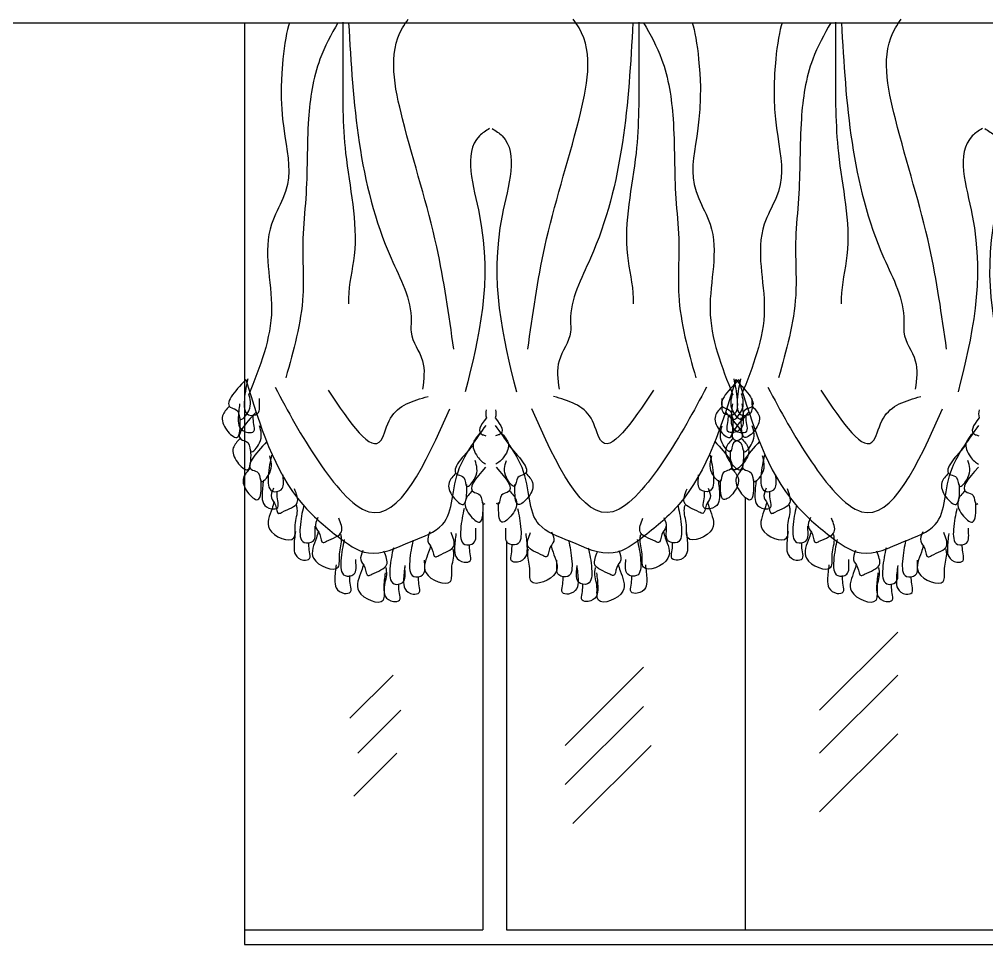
# Model space of a CAD drawing. Header units: inches. Extents: x 9.8 to 52.3, y 14.9 to 39.7.
# Drawn here: x 35.384 to 37.347, y 21.326 to 23.205 of the extents above; entities that cross this region are included whole.
import ezdxf

# ---------------------------------------------------------------- set-up
doc = ezdxf.new("R2010")
doc.units = ezdxf.units.IN
doc.header["$MEASUREMENT"] = 0
doc.layers.add('02', color=2, linetype='Continuous')
doc.layers.add('4', color=4, linetype='Continuous')

msp = doc.modelspace()

# ---------------------------------------------------------------- linework, layer by layer
at = {"layer": '02'}
for p, q in [((35.8409, 23.1977), (35.8409, 21.3264)), ((36.857, 22.2346), (36.857, 21.3564)), ((36.3251, 22.205), (36.3251, 21.3564)), ((36.3727, 22.146), (36.3727, 21.3564)), ((37.1666, 21.9608), (37.0078, 21.8022)), ((36.6506, 21.8894), (36.4918, 21.7308)), ((36.1425, 21.8735), (36.0551, 21.7863)), ((37.1666, 21.8735), (37.0078, 21.7149)), ((36.6506, 21.8101), (36.4918, 21.6515)), ((36.1583, 21.8022), (36.071, 21.7149)), ((37.1666, 21.7546), (37.0078, 21.596)), ((36.6664, 21.7308), (36.5077, 21.5722)), ((36.1504, 21.7149), (36.0631, 21.6277)), ((35.8409, 21.3564), (36.3251, 21.3564)), ((36.3727, 21.3564), (37.373, 21.3564)), ((35.8409, 21.3264), (38.3409, 21.3264))]:
    msp.add_line(p, q, dxfattribs=at)
msp.add_lwpolyline([(35.8409, 23.1977), (38.3409, 23.1977)], dxfattribs=at)
for points in [[(36.2659, 22.5348), (36.2313, 22.7427), (36.1619, 23.0025), (36.1619, 23.1872), (36.1735, 23.2046)], [(37.2659, 22.5348), (37.2313, 22.7427), (37.1619, 23.0025), (37.1619, 23.1872), (37.1735, 23.2046)], [(36.0405, 23.1988), (36.0405, 23.1064), (36.0463, 22.9332), (36.0636, 22.7253), (36.0521, 22.6387), (36.0521, 22.6272)], [(37.0405, 23.1988), (37.0405, 23.1064), (37.0463, 22.9332), (37.0636, 22.7253), (37.0521, 22.6387), (37.0521, 22.6272)], [(35.844, 22.4736), (35.8151, 22.4159), (35.8266, 22.4101), (35.8324, 22.3928), (35.8497, 22.4101), (35.8497, 22.4447)], [(35.8478, 22.4749), (35.8409, 22.4321), (35.8492, 22.4018), (35.8672, 22.4045), (35.8713, 22.4308), (35.8713, 22.4349)], [(35.9032, 22.4582), (35.9918, 22.3064), (36.0932, 22.2052), (36.2579, 22.4139)], [(36.844, 22.4736), (36.8151, 22.4159), (36.8266, 22.4101), (36.8324, 22.3928), (36.8497, 22.4101), (36.8497, 22.4447)], [(36.8478, 22.4749), (36.8409, 22.4321), (36.8492, 22.4018), (36.8672, 22.4045), (36.8713, 22.4308), (36.8713, 22.4349)], [(36.9032, 22.4582), (36.9918, 22.3064), (37.0932, 22.2052), (37.2579, 22.4139)], [(36.0108, 22.4519), (36.1185, 22.3507), (36.1375, 22.395), (36.2135, 22.4393)], [(37.0108, 22.4519), (37.1185, 22.3507), (37.1375, 22.395), (37.2135, 22.4393)], [(35.8105, 22.4193), (35.7967, 22.3999), (35.805, 22.371), (35.8257, 22.3558), (35.8326, 22.3903), (35.8326, 22.3958)], [(35.8313, 22.4239), (35.8285, 22.3935), (35.8313, 22.377), (35.8478, 22.3659), (35.8603, 22.3687), (35.8603, 22.3825), (35.8589, 22.3976), (35.8589, 22.4018)], [(36.8105, 22.4193), (36.7967, 22.3999), (36.805, 22.371), (36.8257, 22.3558), (36.8326, 22.3903), (36.8326, 22.3958)], [(36.8313, 22.4239), (36.8285, 22.3935), (36.8313, 22.377), (36.8478, 22.3659), (36.8603, 22.3687), (36.8603, 22.3825), (36.8589, 22.3976), (36.8589, 22.4018)], [(35.8657, 22.4082), (35.8368, 22.3505), (35.8484, 22.3447), (35.8542, 22.3274), (35.8715, 22.3447), (35.8715, 22.3794)], [(36.8657, 22.4082), (36.8368, 22.3505), (36.8484, 22.3447), (36.8542, 22.3274), (36.8715, 22.3447), (36.8715, 22.3794)], [(35.8322, 22.3539), (35.8184, 22.3346), (35.8267, 22.3056), (35.8474, 22.2904), (35.8543, 22.3249), (35.8543, 22.3304)], [(35.8864, 22.3475), (35.8575, 22.2898), (35.8691, 22.284), (35.8749, 22.2667), (35.8922, 22.284), (35.8922, 22.3187)], [(36.8322, 22.3539), (36.8184, 22.3346), (36.8267, 22.3056), (36.8474, 22.2904), (36.8543, 22.3249), (36.8543, 22.3304)], [(36.8864, 22.3475), (36.8575, 22.2898), (36.8691, 22.284), (36.8749, 22.2667), (36.8922, 22.284), (36.8922, 22.3187)], [(35.8961, 22.3199), (35.8892, 22.2772), (35.8975, 22.2468), (35.9154, 22.2496), (35.9196, 22.2758), (35.9196, 22.2799)], [(36.3035, 22.3379), (36.2746, 22.2801), (36.2861, 22.2744), (36.2919, 22.257), (36.3093, 22.2744), (36.3093, 22.309)], [(36.8961, 22.3199), (36.8892, 22.2772), (36.8975, 22.2468), (36.9154, 22.2496), (36.9196, 22.2758), (36.9196, 22.2799)], [(37.3035, 22.3379), (37.2746, 22.2801), (37.2861, 22.2744), (37.2919, 22.257), (37.3093, 22.2744), (37.3093, 22.309)], [(35.853, 22.2932), (35.8391, 22.2739), (35.8474, 22.2449), (35.8681, 22.2297), (35.875, 22.2642), (35.875, 22.2697)], [(36.27, 22.2835), (36.2562, 22.2642), (36.2645, 22.2353), (36.2852, 22.2201), (36.2921, 22.2546), (36.2921, 22.2601)], [(36.853, 22.2932), (36.8391, 22.2739), (36.8474, 22.2449), (36.8681, 22.2297), (36.875, 22.2642), (36.875, 22.2697)], [(37.27, 22.2835), (37.2562, 22.2642), (37.2645, 22.2353), (37.2852, 22.2201), (37.2921, 22.2546), (37.2921, 22.2601)], [(35.8795, 22.2689), (35.8768, 22.2386), (35.8795, 22.222), (35.8961, 22.211), (35.9085, 22.2137), (35.9085, 22.2275), (35.9071, 22.2427), (35.9071, 22.2468)], [(36.8795, 22.2689), (36.8768, 22.2386), (36.8795, 22.222), (36.8961, 22.211), (36.9085, 22.2137), (36.9085, 22.2275), (36.9071, 22.2427), (36.9071, 22.2468)], [(35.8999, 22.2527), (35.8957, 22.2334), (35.904, 22.2182), (35.9109, 22.2017), (35.9178, 22.2045), (35.9482, 22.2238), (35.9427, 22.2513)], [(36.3031, 22.2477), (36.2893, 22.2284), (36.2976, 22.1994), (36.3183, 22.1842), (36.3252, 22.2187), (36.3252, 22.2242)], [(36.8999, 22.2527), (36.8957, 22.2334), (36.904, 22.2182), (36.9109, 22.2017), (36.9178, 22.2045), (36.9482, 22.2238), (36.9427, 22.2513)], [(37.3031, 22.2477), (37.2893, 22.2284), (37.2976, 22.1994), (37.3183, 22.1842), (37.3252, 22.2187), (37.3252, 22.2242)], [(35.9012, 22.2251), (35.8971, 22.2113), (35.8916, 22.17), (35.9413, 22.152), (35.944, 22.1782), (35.9482, 22.2113), (35.9468, 22.2182)], [(36.9012, 22.2251), (36.8971, 22.2113), (36.8916, 22.17), (36.9413, 22.152), (36.944, 22.1782), (36.9482, 22.2113), (36.9468, 22.2182)], [(35.9609, 22.2161), (35.954, 22.1733), (35.9623, 22.143), (35.9802, 22.1457), (35.9844, 22.1719), (35.9844, 22.1761)], [(36.2868, 22.2119), (36.2799, 22.1692), (36.2882, 22.1388), (36.3061, 22.1416), (36.3103, 22.1678), (36.3103, 22.1719)], [(36.9609, 22.2161), (36.954, 22.1733), (36.9623, 22.143), (36.9802, 22.1457), (36.9844, 22.1719), (36.9844, 22.1761)], [(37.2868, 22.2119), (37.2799, 22.1692), (37.2882, 22.1388), (37.3061, 22.1416), (37.3103, 22.1678), (37.3103, 22.1719)], [(35.9896, 22.1934), (35.9855, 22.1741), (35.9938, 22.1589), (36.0007, 22.1424), (36.0076, 22.1451), (36.038, 22.1645), (36.0324, 22.192)], [(36.9896, 22.1934), (36.9855, 22.1741), (36.9938, 22.1589), (37.0007, 22.1424), (37.0076, 22.1451), (37.038, 22.1645), (37.0324, 22.192)], [(35.9443, 22.165), (35.9416, 22.1347), (35.9443, 22.1181), (35.9609, 22.1071), (35.9733, 22.1099), (35.9733, 22.1236), (35.9719, 22.1388), (35.9719, 22.143)], [(35.991, 22.1658), (35.9869, 22.152), (35.9813, 22.1107), (36.031, 22.0927), (36.0338, 22.1189), (36.038, 22.152), (36.0366, 22.1589)], [(36.2175, 22.1645), (36.2133, 22.1451), (36.2216, 22.13), (36.2285, 22.1134), (36.2354, 22.1162), (36.2658, 22.1355), (36.2603, 22.1631)], [(36.9443, 22.165), (36.9416, 22.1347), (36.9443, 22.1181), (36.9609, 22.1071), (36.9733, 22.1099), (36.9733, 22.1236), (36.9719, 22.1388), (36.9719, 22.143)], [(36.991, 22.1658), (36.9869, 22.152), (36.9813, 22.1107), (37.031, 22.0927), (37.0338, 22.1189), (37.038, 22.152), (37.0366, 22.1589)], [(37.2175, 22.1645), (37.2133, 22.1451), (37.2216, 22.13), (37.2285, 22.1134), (37.2354, 22.1162), (37.2658, 22.1355), (37.2603, 22.1631)], [(36.0437, 22.1485), (36.0368, 22.1057), (36.0451, 22.0754), (36.0631, 22.0781), (36.0672, 22.1043), (36.0672, 22.1085)], [(36.1832, 22.1471), (36.1763, 22.1043), (36.1846, 22.074), (36.2026, 22.0768), (36.2067, 22.103), (36.2067, 22.1071)], [(36.2702, 22.1609), (36.2675, 22.1305), (36.2702, 22.114), (36.2868, 22.103), (36.2992, 22.1057), (36.2992, 22.1195), (36.2978, 22.1347), (36.2978, 22.1388)], [(37.0437, 22.1485), (37.0368, 22.1057), (37.0451, 22.0754), (37.0631, 22.0781), (37.0672, 22.1043), (37.0672, 22.1085)], [(37.1832, 22.1471), (37.1763, 22.1043), (37.1846, 22.074), (37.2026, 22.0768), (37.2067, 22.103), (37.2067, 22.1071)], [(37.2702, 22.1609), (37.2675, 22.1305), (37.2702, 22.114), (37.2868, 22.103), (37.2992, 22.1057), (37.2992, 22.1195), (37.2978, 22.1347), (37.2978, 22.1388)], [(36.0813, 22.1265), (36.0771, 22.1072), (36.0854, 22.092), (36.0923, 22.0755), (36.0992, 22.0782), (36.1296, 22.0975), (36.1241, 22.1251)], [(36.1432, 22.1319), (36.1363, 22.0892), (36.1446, 22.0588), (36.1625, 22.0616), (36.1667, 22.0878), (36.1667, 22.0919)], [(36.2189, 22.1369), (36.2147, 22.1231), (36.2092, 22.0817), (36.2589, 22.0638), (36.2617, 22.09), (36.2658, 22.1231), (36.2644, 22.13)], [(37.0813, 22.1265), (37.0771, 22.1072), (37.0854, 22.092), (37.0923, 22.0755), (37.0992, 22.0782), (37.1296, 22.0975), (37.1241, 22.1251)], [(37.1432, 22.1319), (37.1363, 22.0892), (37.1446, 22.0588), (37.1625, 22.0616), (37.1667, 22.0878), (37.1667, 22.0919)], [(37.2189, 22.1369), (37.2147, 22.1231), (37.2092, 22.0817), (37.2589, 22.0638), (37.2617, 22.09), (37.2658, 22.1231), (37.2644, 22.13)], [(36.0272, 22.0974), (36.0244, 22.0671), (36.0272, 22.0505), (36.0437, 22.0395), (36.0562, 22.0423), (36.0562, 22.0561), (36.0548, 22.0712), (36.0548, 22.0754)], [(36.0827, 22.0989), (36.0785, 22.0851), (36.073, 22.0437), (36.1227, 22.0258), (36.1255, 22.052), (36.1296, 22.0851), (36.1282, 22.092)], [(36.1667, 22.0961), (36.1639, 22.0657), (36.1667, 22.0492), (36.1832, 22.0381), (36.1957, 22.0409), (36.1957, 22.0547), (36.1943, 22.0699), (36.1943, 22.074)], [(37.0272, 22.0974), (37.0244, 22.0671), (37.0272, 22.0505), (37.0437, 22.0395), (37.0562, 22.0423), (37.0562, 22.0561), (37.0548, 22.0712), (37.0548, 22.0754)], [(37.0827, 22.0989), (37.0785, 22.0851), (37.073, 22.0437), (37.1227, 22.0258), (37.1255, 22.052), (37.1296, 22.0851), (37.1282, 22.092)], [(37.1667, 22.0961), (37.1639, 22.0657), (37.1667, 22.0492), (37.1832, 22.0381), (37.1957, 22.0409), (37.1957, 22.0547), (37.1943, 22.0699), (37.1943, 22.074)], [(36.1266, 22.0809), (36.1238, 22.0505), (36.1266, 22.034), (36.1432, 22.023), (36.1556, 22.0257), (36.1556, 22.0395), (36.1542, 22.0547), (36.1542, 22.0588)], [(37.1266, 22.0809), (37.1238, 22.0505), (37.1266, 22.034), (37.1432, 22.023), (37.1556, 22.0257), (37.1556, 22.0395), (37.1542, 22.0547), (37.1542, 22.0588)]]:
    msp.add_spline(points, degree=3, dxfattribs=at)
for points, knots in [([(36.4159, 22.5348), (36.4259, 22.605), (36.4485, 22.7649), (36.5149, 22.9659), (36.5524, 23.1425), (36.5125, 23.1988), (36.5084, 23.2046)], [0, 0, 0, 0, 210.724405, 479.638396, 664.394331, 685.219245, 685.219245, 685.219245, 685.219245]), ([(35.9323, 23.1977), (35.9269, 23.1838), (35.8936, 22.968), (35.9631, 22.9127), (35.871, 22.7532), (35.917, 22.6109), (35.8724, 22.4992), (35.8497, 22.4424)], [29.54075, 29.54075, 29.54075, 29.54075, 78.538064, 361.445582, 418.320611, 591.529316, 770.805302, 770.805302, 770.805302, 770.805302]), ([(36.0308, 23.1977), (36.0172, 23.1736), (35.9839, 23.1132), (35.9662, 22.9893), (35.9698, 22.8676), (35.956, 22.7487), (35.9669, 22.6253), (35.9406, 22.5325), (35.9249, 22.4771)], [7.79513, 7.79513, 7.79513, 7.79513, 90.393533, 213.824757, 375.589525, 456.626703, 572.099156, 743.088884, 743.088884, 743.088884, 743.088884]), ([(36.0524, 23.1977), (36.0617, 23.0344), (36.0745, 22.8265), (36.1838, 22.6301), (36.1761, 22.5558), (36.2105, 22.5148), (36.205, 22.4737), (36.2024, 22.454)], [6.767943, 6.767943, 6.767943, 6.767943, 492.674764, 625.984152, 649.078638, 711.272936, 769.009162, 769.009162, 769.009162, 769.009162]), ([(36.6294, 23.1977), (36.6202, 23.0344), (36.6074, 22.8265), (36.4981, 22.6301), (36.5057, 22.5558), (36.4714, 22.5148), (36.4769, 22.4737), (36.4795, 22.454)], [6.767943, 6.767943, 6.767943, 6.767943, 492.674764, 625.984152, 649.078638, 711.272936, 769.009162, 769.009162, 769.009162, 769.009162]), ([(36.6414, 23.1988), (36.6413, 23.168), (36.6413, 23.0794), (36.6425, 22.9215), (36.6032, 22.765), (36.6302, 22.664), (36.6299, 22.631), (36.6298, 22.6272)], [0, 0, 0, 0, 92.377968, 265.683108, 474.255761, 561.628396, 573.175626, 573.175626, 573.175626, 573.175626]), ([(36.651, 23.1977), (36.6647, 23.1736), (36.698, 23.1132), (36.7157, 22.9893), (36.7121, 22.8676), (36.7259, 22.7487), (36.715, 22.6253), (36.7413, 22.5325), (36.757, 22.4771)], [7.79513, 7.79513, 7.79513, 7.79513, 90.393533, 213.824757, 375.589525, 456.626703, 572.099156, 743.088884, 743.088884, 743.088884, 743.088884]), ([(36.7495, 23.1977), (36.7549, 23.1838), (36.7883, 22.968), (36.7188, 22.9127), (36.8109, 22.7532), (36.7649, 22.6109), (36.8095, 22.4992), (36.8321, 22.4424)], [29.54075, 29.54075, 29.54075, 29.54075, 78.538064, 361.445582, 418.320611, 591.529316, 770.805302, 770.805302, 770.805302, 770.805302]), ([(36.9323, 23.1977), (36.9269, 23.1838), (36.8936, 22.968), (36.9631, 22.9127), (36.871, 22.7532), (36.917, 22.6109), (36.8724, 22.4992), (36.8497, 22.4424)], [29.54075, 29.54075, 29.54075, 29.54075, 78.538064, 361.445582, 418.320611, 591.529316, 770.805302, 770.805302, 770.805302, 770.805302]), ([(37.0308, 23.1977), (37.0172, 23.1736), (36.9839, 23.1132), (36.9662, 22.9893), (36.9698, 22.8676), (36.956, 22.7487), (36.9669, 22.6253), (36.9406, 22.5325), (36.9249, 22.4771)], [7.79513, 7.79513, 7.79513, 7.79513, 90.393533, 213.824757, 375.589525, 456.626703, 572.099156, 743.088884, 743.088884, 743.088884, 743.088884]), ([(37.0524, 23.1977), (37.0617, 23.0344), (37.0745, 22.8265), (37.1838, 22.6301), (37.1761, 22.5558), (37.2105, 22.5148), (37.205, 22.4737), (37.2024, 22.454)], [6.767943, 6.767943, 6.767943, 6.767943, 492.674764, 625.984152, 649.078638, 711.272936, 769.009162, 769.009162, 769.009162, 769.009162]), ([(36.3385, 22.983), (36.3308, 22.9784), (36.2794, 22.9433), (36.357, 22.7211), (36.3168, 22.5596), (36.2891, 22.4482)], [15.533116, 15.533116, 15.533116, 15.533116, 41.669324, 203.330774, 562.460395, 562.460395, 562.460395, 562.460395]), ([(36.3434, 22.983), (36.3511, 22.9784), (36.4025, 22.9433), (36.3249, 22.7211), (36.3651, 22.5596), (36.3928, 22.4482)], [15.533116, 15.533116, 15.533116, 15.533116, 41.669324, 203.330774, 562.460395, 562.460395, 562.460395, 562.460395]), ([(37.3385, 22.983), (37.3308, 22.9784), (37.2794, 22.9433), (37.357, 22.7211), (37.3168, 22.5596), (37.2891, 22.4482)], [15.533116, 15.533116, 15.533116, 15.533116, 41.669324, 203.330774, 562.460395, 562.460395, 562.460395, 562.460395]), ([(37.3434, 22.983), (37.3511, 22.9784), (37.4025, 22.9433), (37.3249, 22.7211), (37.3651, 22.5596), (37.3928, 22.4482)], [15.533116, 15.533116, 15.533116, 15.533116, 41.669324, 203.330774, 562.460395, 562.460395, 562.460395, 562.460395]), ([(35.844, 22.4736), (35.8721, 22.3807), (35.9098, 22.2566), (36.0211, 22.1608), (36.0967, 22.1054), (36.1725, 22.1438), (36.2704, 22.178), (36.2555, 22.282), (36.3128, 22.3536), (36.3313, 22.3804)], [0, 0, 0, 0, 279.110074, 373.160127, 445.571341, 535.304096, 607.71531, 728.284256, 810.659911, 810.659911, 810.659911, 810.659911]), ([(36.8379, 22.4736), (36.8097, 22.3807), (36.7721, 22.2566), (36.6607, 22.1608), (36.5851, 22.1054), (36.5094, 22.1438), (36.4115, 22.178), (36.4264, 22.282), (36.3691, 22.3536), (36.3505, 22.3804)], [0, 0, 0, 0, 279.110074, 373.160127, 445.571341, 535.304096, 607.71531, 728.284256, 810.659911, 810.659911, 810.659911, 810.659911]), ([(36.7787, 22.4582), (36.7528, 22.4094), (36.7059, 22.3207), (36.5532, 22.1264), (36.4749, 22.3007), (36.424, 22.4139)], [0, 0, 0, 0, 175.838755, 319.08099, 584.998301, 584.998301, 584.998301, 584.998301]), ([(36.834, 22.4749), (36.8369, 22.4619), (36.8418, 22.4395), (36.8418, 22.3975), (36.8069, 22.4024), (36.8107, 22.4234), (36.8106, 22.4335), (36.8106, 22.4349)], [0, 0, 0, 0, 43.310802, 74.76528, 92.928169, 119.459456, 123.597223, 123.597223, 123.597223, 123.597223]), ([(36.8379, 22.4736), (36.8612, 22.4485), (36.8892, 22.4184), (36.8507, 22.4124), (36.853, 22.3815), (36.8234, 22.416), (36.8289, 22.4341), (36.8321, 22.4447)], [0, 0, 0, 0, 64.566805, 77.48959, 95.74962, 120.259978, 154.901719, 154.901719, 154.901719, 154.901719]), ([(36.844, 22.4736), (36.8721, 22.3807), (36.9098, 22.2566), (37.0211, 22.1608), (37.0967, 22.1054), (37.1725, 22.1438), (37.2704, 22.178), (37.2555, 22.282), (37.3128, 22.3536), (37.3313, 22.3804)], [0, 0, 0, 0, 279.110074, 373.160127, 445.571341, 535.304096, 607.71531, 728.284256, 810.659911, 810.659911, 810.659911, 810.659911]), ([(36.671, 22.4519), (36.6272, 22.3863), (36.5691, 22.2993), (36.5455, 22.4168), (36.4986, 22.4304), (36.4683, 22.4393)], [0, 0, 0, 0, 147.791803, 195.982998, 283.955087, 283.955087, 283.955087, 283.955087]), ([(36.8506, 22.4239), (36.8519, 22.4139), (36.854, 22.3985), (36.8527, 22.3748), (36.8377, 22.3643), (36.8179, 22.3665), (36.8223, 22.3838), (36.823, 22.3939), (36.823, 22.4004), (36.823, 22.4018)], [0, 0, 0, 0, 30.469024, 47.248948, 67.157603, 79.888512, 93.681059, 108.915571, 113.053338, 113.053338, 113.053338, 113.053338]), ([(36.8714, 22.4193), (36.8773, 22.4131), (36.8906, 22.3991), (36.8814, 22.3722), (36.8489, 22.3432), (36.8493, 22.3809), (36.8493, 22.394), (36.8493, 22.3958)], [0, 0, 0, 0, 23.739367, 53.865501, 79.541457, 114.707328, 120.224342, 120.224342, 120.224342, 120.224342]), ([(36.8162, 22.4082), (36.8395, 22.3831), (36.8675, 22.353), (36.829, 22.347), (36.8313, 22.3161), (36.8017, 22.3506), (36.8072, 22.3688), (36.8104, 22.3794)], [0, 0, 0, 0, 64.566805, 77.48959, 95.74962, 120.259978, 154.901719, 154.901719, 154.901719, 154.901719]), ([(36.3321, 22.3956), (36.3191, 22.3799), (36.3111, 22.3645), (36.3288, 22.36), (36.3311, 22.359)], [20.750636, 20.750636, 20.750636, 20.750636, 64.566805, 71.823814, 71.823814, 71.823814, 71.823814]), ([(36.3498, 22.3956), (36.3628, 22.3799), (36.3708, 22.3645), (36.3531, 22.36), (36.3508, 22.359)], [20.750636, 20.750636, 20.750636, 20.750636, 64.566805, 71.823814, 71.823814, 71.823814, 71.823814]), ([(37.3321, 22.3956), (37.3191, 22.3799), (37.3111, 22.3645), (37.3288, 22.36), (37.3311, 22.359)], [20.750636, 20.750636, 20.750636, 20.750636, 64.566805, 71.823814, 71.823814, 71.823814, 71.823814]), ([(36.3197, 22.3649), (36.3138, 22.3587), (36.3005, 22.3448), (36.309, 22.3199), (36.3254, 22.304), (36.3305, 22.302)], [0, 0, 0, 0, 23.739367, 53.865501, 73.26475, 73.26475, 73.26475, 73.26475]), ([(36.3622, 22.3649), (36.368, 22.3587), (36.3814, 22.3448), (36.3729, 22.3199), (36.3565, 22.304), (36.3514, 22.302)], [0, 0, 0, 0, 23.739367, 53.865501, 73.26475, 73.26475, 73.26475, 73.26475]), ([(37.3197, 22.3649), (37.3138, 22.3587), (37.3005, 22.3448), (37.309, 22.3199), (37.3254, 22.304), (37.3305, 22.302)], [0, 0, 0, 0, 23.739367, 53.865501, 73.26475, 73.26475, 73.26475, 73.26475]), ([(36.7954, 22.3475), (36.8188, 22.3224), (36.8467, 22.2923), (36.8083, 22.2863), (36.8106, 22.2554), (36.781, 22.29), (36.7865, 22.3081), (36.7897, 22.3187)], [0, 0, 0, 0, 64.566805, 77.48959, 95.74962, 120.259978, 154.901719, 154.901719, 154.901719, 154.901719]), ([(36.8496, 22.3539), (36.8555, 22.3477), (36.8688, 22.3337), (36.8596, 22.3068), (36.8271, 22.2778), (36.8276, 22.3155), (36.8275, 22.3286), (36.8275, 22.3304)], [0, 0, 0, 0, 23.739367, 53.865501, 79.541457, 114.707328, 120.224342, 120.224342, 120.224342, 120.224342]), ([(36.3784, 22.3379), (36.4017, 22.3128), (36.4297, 22.2827), (36.3912, 22.2767), (36.3935, 22.2458), (36.3639, 22.2803), (36.3694, 22.2984), (36.3726, 22.309)], [0, 0, 0, 0, 64.566805, 77.48959, 95.74962, 120.259978, 154.901719, 154.901719, 154.901719, 154.901719]), ([(36.7858, 22.3199), (36.7886, 22.307), (36.7936, 22.2846), (36.7935, 22.2426), (36.7587, 22.2474), (36.7624, 22.2685), (36.7623, 22.2786), (36.7623, 22.2799)], [0, 0, 0, 0, 43.310802, 74.76528, 92.928169, 119.459456, 123.597223, 123.597223, 123.597223, 123.597223]), ([(36.3304, 22.2953), (36.3095, 22.2726), (36.2876, 22.2465), (36.3238, 22.2408), (36.3222, 22.2194), (36.3277, 22.2206), (36.3295, 22.2218)], [5.782299, 5.782299, 5.782299, 5.782299, 64.566805, 77.48959, 95.74962, 103.2311, 103.2311, 103.2311, 103.2311]), ([(36.3515, 22.2953), (36.3724, 22.2726), (36.3942, 22.2465), (36.3581, 22.2408), (36.3597, 22.2194), (36.3542, 22.2206), (36.3523, 22.2218)], [5.782299, 5.782299, 5.782299, 5.782299, 64.566805, 77.48959, 95.74962, 103.2311, 103.2311, 103.2311, 103.2311]), ([(36.4119, 22.2835), (36.4178, 22.2774), (36.4311, 22.2634), (36.4218, 22.2364), (36.3894, 22.2074), (36.3898, 22.2452), (36.3898, 22.2583), (36.3898, 22.2601)], [0, 0, 0, 0, 23.739367, 53.865501, 79.541457, 114.707328, 120.224342, 120.224342, 120.224342, 120.224342]), ([(36.8289, 22.2932), (36.8348, 22.287), (36.8481, 22.273), (36.8389, 22.2461), (36.8064, 22.2171), (36.8068, 22.2548), (36.8068, 22.268), (36.8068, 22.2697)], [0, 0, 0, 0, 23.739367, 53.865501, 79.541457, 114.707328, 120.224342, 120.224342, 120.224342, 120.224342]), ([(37.3304, 22.2953), (37.3095, 22.2726), (37.2876, 22.2465), (37.3238, 22.2408), (37.3222, 22.2194), (37.3277, 22.2206), (37.3295, 22.2218)], [5.782299, 5.782299, 5.782299, 5.782299, 64.566805, 77.48959, 95.74962, 103.2311, 103.2311, 103.2311, 103.2311]), ([(36.8023, 22.2689), (36.8037, 22.259), (36.8057, 22.2436), (36.8045, 22.2198), (36.7894, 22.2094), (36.7696, 22.2115), (36.7741, 22.2289), (36.7748, 22.239), (36.7747, 22.2455), (36.7747, 22.2468)], [0, 0, 0, 0, 30.469024, 47.248948, 67.157603, 79.888512, 93.681059, 108.915571, 113.053338, 113.053338, 113.053338, 113.053338]), ([(36.3787, 22.2477), (36.3846, 22.2415), (36.3979, 22.2275), (36.3887, 22.2006), (36.3562, 22.1716), (36.3567, 22.2093), (36.3566, 22.2224), (36.3566, 22.2242)], [0, 0, 0, 0, 23.739367, 53.865501, 79.541457, 114.707328, 120.224342, 120.224342, 120.224342, 120.224342]), ([(36.782, 22.2527), (36.7848, 22.2458), (36.7901, 22.2329), (36.7755, 22.2207), (36.7752, 22.198), (36.7545, 22.2103), (36.7258, 22.2176), (36.7351, 22.2411), (36.7392, 22.2513)], [0, 0, 0, 0, 19.748981, 37.035823, 54.969379, 62.404702, 98.402447, 126.535153, 126.535153, 126.535153, 126.535153]), ([(36.7806, 22.2251), (36.7819, 22.2206), (36.7868, 22.2029), (36.8072, 22.1637), (36.7326, 22.1351), (36.7408, 22.1826), (36.7314, 22.2027), (36.7345, 22.2159), (36.7351, 22.2182)], [0, 0, 0, 0, 14.401287, 56.145998, 108.994298, 135.345259, 168.705599, 175.73879, 175.73879, 175.73879, 175.73879]), ([(36.3951, 22.2119), (36.3979, 22.1989), (36.4029, 22.1765), (36.4028, 22.1345), (36.368, 22.1394), (36.3717, 22.1605), (36.3716, 22.1706), (36.3716, 22.1719)], [0, 0, 0, 0, 43.310802, 74.76528, 92.928169, 119.459456, 123.597223, 123.597223, 123.597223, 123.597223]), ([(36.721, 22.2161), (36.7238, 22.2031), (36.7288, 22.1807), (36.7287, 22.1387), (36.6939, 22.1435), (36.6976, 22.1646), (36.6975, 22.1747), (36.6975, 22.1761)], [0, 0, 0, 0, 43.310802, 74.76528, 92.928169, 119.459456, 123.597223, 123.597223, 123.597223, 123.597223]), ([(36.6923, 22.1934), (36.6951, 22.1865), (36.7003, 22.1736), (36.6857, 22.1614), (36.6855, 22.1387), (36.6647, 22.151), (36.636, 22.1583), (36.6454, 22.1818), (36.6494, 22.192)], [0, 0, 0, 0, 19.748981, 37.035823, 54.969379, 62.404702, 98.402447, 126.535153, 126.535153, 126.535153, 126.535153]), ([(36.4644, 22.1645), (36.4672, 22.1576), (36.4725, 22.1447), (36.4579, 22.1325), (36.4576, 22.1097), (36.4369, 22.1221), (36.4082, 22.1294), (36.4175, 22.1528), (36.4216, 22.1631)], [0, 0, 0, 0, 19.748981, 37.035823, 54.969379, 62.404702, 98.402447, 126.535153, 126.535153, 126.535153, 126.535153]), ([(36.6909, 22.1658), (36.6921, 22.1613), (36.697, 22.1436), (36.7174, 22.1044), (36.6428, 22.0757), (36.6511, 22.1233), (36.6416, 22.1434), (36.6448, 22.1566), (36.6453, 22.1589)], [0, 0, 0, 0, 14.401287, 56.145998, 108.994298, 135.345259, 168.705599, 175.73879, 175.73879, 175.73879, 175.73879]), ([(36.7376, 22.165), (36.7389, 22.1551), (36.7409, 22.1397), (36.7397, 22.1159), (36.7247, 22.1055), (36.7049, 22.1077), (36.7093, 22.125), (36.71, 22.1351), (36.7099, 22.1416), (36.7099, 22.143)], [0, 0, 0, 0, 30.469024, 47.248948, 67.157603, 79.888512, 93.681059, 108.915571, 113.053338, 113.053338, 113.053338, 113.053338]), ([(36.4117, 22.1609), (36.413, 22.151), (36.415, 22.1355), (36.4138, 22.1118), (36.3987, 22.1013), (36.379, 22.1035), (36.3834, 22.1208), (36.3841, 22.1309), (36.384, 22.1374), (36.384, 22.1388)], [0, 0, 0, 0, 30.469024, 47.248948, 67.157603, 79.888512, 93.681059, 108.915571, 113.053338, 113.053338, 113.053338, 113.053338]), ([(36.4987, 22.1471), (36.5015, 22.1341), (36.5064, 22.1117), (36.5064, 22.0697), (36.4715, 22.0746), (36.4753, 22.0957), (36.4752, 22.1057), (36.4752, 22.1071)], [0, 0, 0, 0, 43.310802, 74.76528, 92.928169, 119.459456, 123.597223, 123.597223, 123.597223, 123.597223]), ([(36.6381, 22.1485), (36.641, 22.1355), (36.6459, 22.1131), (36.6459, 22.0711), (36.611, 22.0759), (36.6148, 22.097), (36.6147, 22.1071), (36.6147, 22.1085)], [0, 0, 0, 0, 43.310802, 74.76528, 92.928169, 119.459456, 123.597223, 123.597223, 123.597223, 123.597223]), ([(36.463, 22.1369), (36.4643, 22.1323), (36.4692, 22.1146), (36.4896, 22.0755), (36.415, 22.0468), (36.4232, 22.0944), (36.4137, 22.1144), (36.4169, 22.1277), (36.4174, 22.13)], [0, 0, 0, 0, 14.401287, 56.145998, 108.994298, 135.345259, 168.705599, 175.73879, 175.73879, 175.73879, 175.73879]), ([(36.5387, 22.1319), (36.5416, 22.1189), (36.5465, 22.0965), (36.5464, 22.0545), (36.5116, 22.0594), (36.5154, 22.0805), (36.5152, 22.0906), (36.5152, 22.0919)], [0, 0, 0, 0, 43.310802, 74.76528, 92.928169, 119.459456, 123.597223, 123.597223, 123.597223, 123.597223]), ([(36.6006, 22.1265), (36.6034, 22.1196), (36.6087, 22.1067), (36.5941, 22.0945), (36.5938, 22.0718), (36.573, 22.0841), (36.5444, 22.0914), (36.5537, 22.1148), (36.5578, 22.1251)], [0, 0, 0, 0, 19.748981, 37.035823, 54.969379, 62.404702, 98.402447, 126.535153, 126.535153, 126.535153, 126.535153]), ([(36.5152, 22.0961), (36.5166, 22.0861), (36.5186, 22.0707), (36.5174, 22.047), (36.5023, 22.0365), (36.4825, 22.0387), (36.4869, 22.056), (36.4876, 22.0661), (36.4876, 22.0726), (36.4876, 22.074)], [0, 0, 0, 0, 30.469024, 47.248948, 67.157603, 79.888512, 93.681059, 108.915571, 113.053338, 113.053338, 113.053338, 113.053338]), ([(36.5992, 22.0989), (36.6005, 22.0944), (36.6054, 22.0767), (36.6258, 22.0375), (36.5512, 22.0088), (36.5594, 22.0564), (36.5499, 22.0764), (36.5531, 22.0897), (36.5536, 22.092)], [0, 0, 0, 0, 14.401287, 56.145998, 108.994298, 135.345259, 168.705599, 175.73879, 175.73879, 175.73879, 175.73879]), ([(36.6547, 22.0974), (36.656, 22.0875), (36.6581, 22.0721), (36.6568, 22.0483), (36.6418, 22.0379), (36.622, 22.0401), (36.6264, 22.0574), (36.6271, 22.0675), (36.6271, 22.074), (36.6271, 22.0754)], [0, 0, 0, 0, 30.469024, 47.248948, 67.157603, 79.888512, 93.681059, 108.915571, 113.053338, 113.053338, 113.053338, 113.053338]), ([(36.5553, 22.0809), (36.5566, 22.071), (36.5587, 22.0556), (36.5574, 22.0318), (36.5424, 22.0213), (36.5226, 22.0235), (36.527, 22.0408), (36.5277, 22.0509), (36.5277, 22.0574), (36.5277, 22.0588)], [0, 0, 0, 0, 30.469024, 47.248948, 67.157603, 79.888512, 93.681059, 108.915571, 113.053338, 113.053338, 113.053338, 113.053338])]:
    msp.add_open_spline(points, degree=3, knots=knots, dxfattribs=at)
for points in [[(36.3317, 22.4121), (36.3305, 22.4065), (36.3302, 22.4009), (36.3321, 22.3956)], [(36.3502, 22.4121), (36.3514, 22.4065), (36.3517, 22.4009), (36.3498, 22.3956)], [(37.3317, 22.4121), (37.3305, 22.4065), (37.3302, 22.4009), (37.3321, 22.3956)]]:
    msp.add_open_spline(points, degree=3, dxfattribs=at)
at = {"layer": '4'}
msp.add_line((31.6824, 23.1977), (52.0086, 23.1977), dxfattribs=at)

doc.saveas('drawing.dxf')
